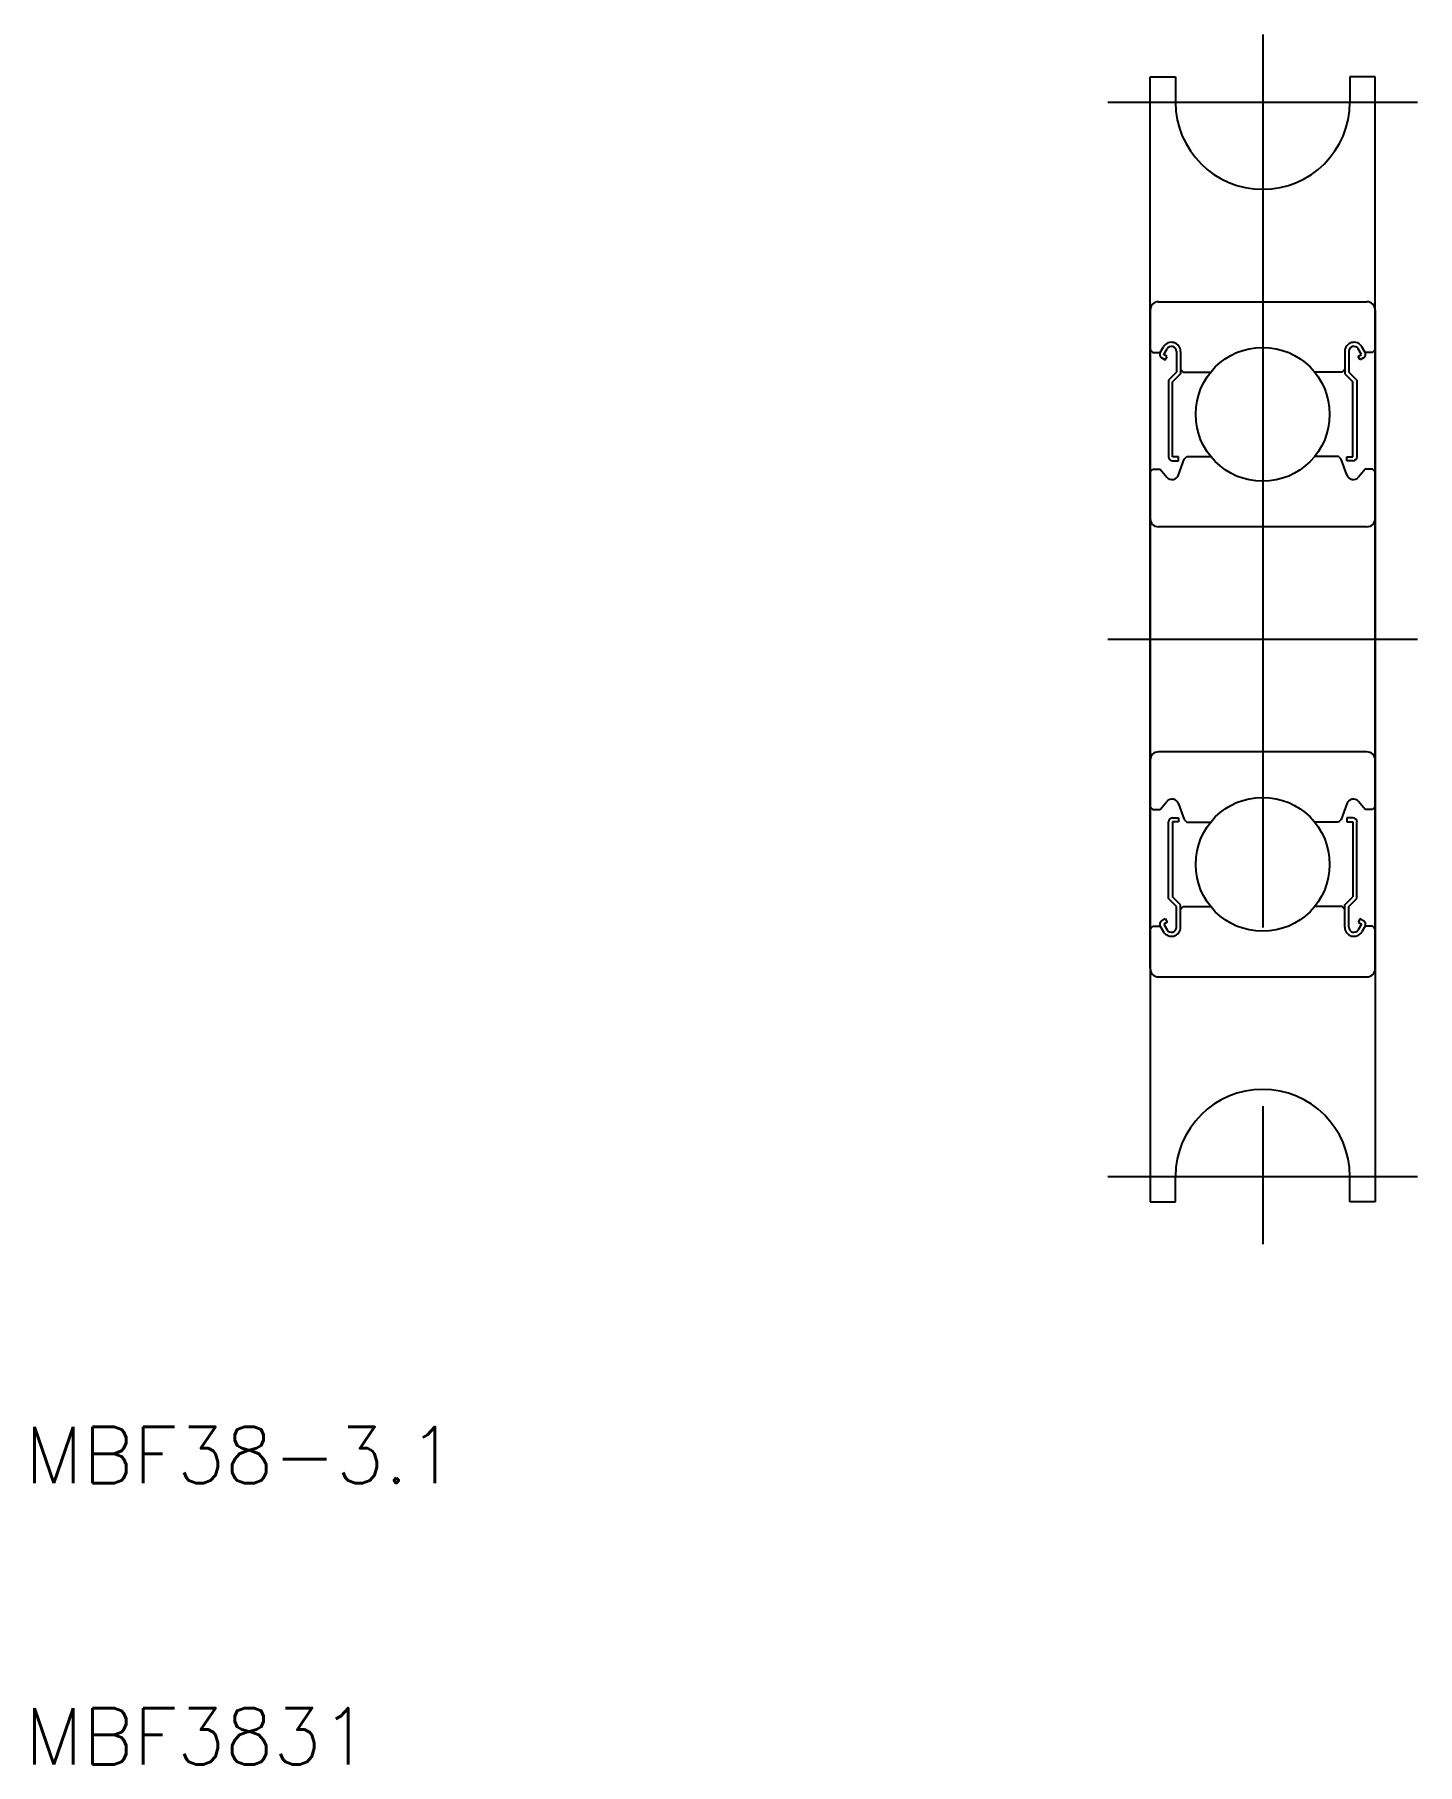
# Model space of a CAD drawing. Extents: x 10.3 to 59.5, y 10 to 71.5.
import ezdxf

# ---------------------------------------------------------------- set-up
doc = ezdxf.new("R2010")
doc.units = 0
doc.linetypes.add('CENTER', pattern=[50.8, 31.75, -6.35, 6.35, -6.35])
doc.layers.get('0').update_dxf_attribs({"linetype": 'CONTINUOUS'})
doc.layers.add('CENTER', color=1, linetype='CENTER')
doc.styles.get("Standard").update_dxf_attribs({"font": 'txt.shx'})

msp = doc.modelspace()

# ---------------------------------------------------------------- linework, layer by layer
at = {"color": 7, "linetype": 'CONTINUOUS'}
for p, q in [((50, 50), (50, 70)), ((50, 70), (50.9, 70)), ((50.9, 70), (50.9, 69.1)), ((57.1, 70), (57.1, 69.1)), ((58, 70), (57.1, 70)), ((58, 50), (58, 70)), ((50, 61.7), (50, 50)), ((50.3, 62), (57.7, 62)), ((58, 61.7), (58, 50)), ((50, 60.3), (50.1, 60.2)), ((50.36, 60.2), (50.477, 60.398)), ((50.484, 60.128), (50.602, 60.326)), ((57.516, 60.128), (57.398, 60.326)), ((57.64, 60.2), (57.523, 60.398)), ((58, 60.3), (57.9, 60.2)), ((50.1, 60.2), (50.36, 60.2)), ((50.412, 60.003), (50.537, 59.931)), ((50.609, 60.056), (50.484, 60.128)), ((50.537, 59.931), (50.609, 60.056)), ((50.935, 60.237), (50.935, 59.5)), ((51.079, 60.237), (51.079, 59.44)), ((56.921, 60.237), (56.921, 59.44)), ((57.065, 60.237), (57.065, 59.5)), ((57.391, 60.056), (57.516, 60.128)), ((57.463, 59.931), (57.391, 60.056)), ((57.588, 60.003), (57.463, 59.931)), ((57.9, 60.2), (57.64, 60.2)), ((50.935, 59.5), (50.648, 59.212)), ((50.648, 59.212), (50.648, 56.494)), ((51.079, 59.44), (50.791, 59.153)), ((50.791, 56.494), (50.791, 59.153)), ((51.079, 59.6), (51.179, 59.5)), ((51.179, 59.5), (52.151, 59.5)), ((56.821, 59.5), (55.849, 59.5)), ((56.921, 59.6), (56.821, 59.5)), ((56.921, 59.44), (57.209, 59.153)), ((57.065, 59.5), (57.352, 59.212)), ((57.209, 56.494), (57.209, 59.153)), ((57.352, 59.212), (57.352, 56.494)), ((50, 55.95), (50.1, 56.05)), ((50.1, 56.05), (50.36, 56.05)), ((50.36, 56.05), (50.591, 55.767)), ((51.007, 56.494), (50.791, 56.494)), ((50.791, 56.35), (51.007, 56.35)), ((51.007, 56.35), (51.007, 56.494)), ((51.007, 55.852), (51.209, 56.406)), ((51.209, 56.406), (51.309, 56.5)), ((51.309, 56.5), (52.151, 56.5)), ((56.691, 56.5), (55.849, 56.5)), ((56.791, 56.406), (56.691, 56.5)), ((56.993, 55.852), (56.791, 56.406)), ((56.993, 56.494), (57.209, 56.494)), ((56.993, 56.35), (56.993, 56.494)), ((57.209, 56.35), (56.993, 56.35)), ((57.64, 56.05), (57.409, 55.767)), ((57.9, 56.05), (57.64, 56.05)), ((58, 55.95), (57.9, 56.05)), ((57.7, 54), (50.3, 54)), ((50, 50), (50, 30)), ((50, 38.3), (50, 50)), ((58, 50), (58, 30)), ((58, 38.3), (58, 50)), ((57.7, 46), (50.3, 46)), ((50, 44.05), (50.1, 43.95)), ((50.1, 43.95), (50.36, 43.95)), ((50.36, 43.95), (50.591, 44.233)), ((51.007, 44.148), (51.209, 43.594)), ((56.993, 44.148), (56.791, 43.594)), ((57.64, 43.95), (57.409, 44.233)), ((57.9, 43.95), (57.64, 43.95)), ((58, 44.05), (57.9, 43.95)), ((58, 44.15), (58, 44.15)), ((50.648, 40.788), (50.648, 43.506)), ((50.791, 43.65), (51.007, 43.65)), ((51.007, 43.506), (50.791, 43.506)), ((50.791, 43.506), (50.791, 40.847)), ((51.007, 43.65), (51.007, 43.506)), ((51.209, 43.594), (51.309, 43.5)), ((51.309, 43.5), (52.151, 43.5)), ((56.691, 43.5), (55.849, 43.5)), ((56.791, 43.594), (56.691, 43.5)), ((57.209, 43.65), (56.993, 43.65)), ((56.993, 43.65), (56.993, 43.506)), ((56.993, 43.506), (57.209, 43.506)), ((57.209, 43.506), (57.209, 40.847)), ((57.352, 40.788), (57.352, 43.506)), ((58, 41.225), (58, 41.225)), ((50.935, 40.5), (50.648, 40.788)), ((51.079, 40.56), (50.791, 40.847)), ((56.921, 40.56), (57.209, 40.847)), ((57.065, 40.5), (57.352, 40.788)), ((50.412, 39.997), (50.537, 40.069)), ((50.537, 40.069), (50.609, 39.944)), ((50.935, 39.763), (50.935, 40.5)), ((51.079, 39.763), (51.079, 40.56)), ((51.079, 40.4), (51.179, 40.5)), ((51.179, 40.5), (52.151, 40.5)), ((56.821, 40.5), (55.849, 40.5)), ((56.921, 40.4), (56.821, 40.5)), ((56.921, 39.763), (56.921, 40.56)), ((57.065, 39.763), (57.065, 40.5)), ((57.463, 40.069), (57.391, 39.944)), ((57.588, 39.997), (57.463, 40.069)), ((50, 39.7), (50.1, 39.8)), ((50.1, 39.8), (50.36, 39.8)), ((50.36, 39.8), (50.477, 39.602)), ((50.609, 39.944), (50.484, 39.872)), ((50.484, 39.872), (50.602, 39.674)), ((57.391, 39.944), (57.516, 39.872)), ((57.516, 39.872), (57.398, 39.674)), ((57.64, 39.8), (57.523, 39.602)), ((57.9, 39.8), (57.64, 39.8)), ((58, 39.7), (57.9, 39.8)), ((50.3, 38), (57.7, 38)), ((50.9, 30), (50.9, 30.9)), ((57.1, 30), (57.1, 30.9)), ((50, 30), (50.9, 30)), ((58, 30), (57.1, 30))]:
    msp.add_line(p, q, dxfattribs=at)
for centre in [(54, 58), (54, 42)]:
    msp.add_circle(centre, 2.381, dxfattribs=at)
for centre, radius, start, end in [((54, 69.1), 3.1, 180, 0), ((50.3, 61.7), 0.3, 90, 180), ((57.7, 61.7), 0.3, 0, 90), ((50.757, 60.237), 0.323, 0, 150.00136), ((50.757, 60.237), 0.179, 0, 150.00262), ((57.243, 60.237), 0.323, 29.99864, 180), ((57.243, 60.237), 0.179, 29.99738, 180), ((50.484, 60.128), 0.144, 149.98876, 240.00428), ((57.516, 60.128), 0.144, 299.99572, 30.01124), ((50.791, 56.494), 0.144, 180.00005, 270.00003), ((57.209, 56.494), 0.144, 269.99997, 359.99995), ((50.776, 55.922), 0.241, 220.00189, 343.15248), ((57.224, 55.922), 0.241, 196.84752, 319.99811), ((50.3, 54.3), 0.3, 180, 270), ((57.7, 54.3), 0.3, 270, 0), ((50.3, 45.7), 0.3, 90, 180), ((57.7, 45.7), 0.3, 0, 90), ((50.776, 44.078), 0.241, 16.84752, 139.99811), ((57.224, 44.078), 0.241, 40.00189, 163.15248), ((50.791, 43.506), 0.144, 89.99997, 179.99995), ((57.209, 43.506), 0.144, 0.00005, 90.00003), ((50.484, 39.872), 0.144, 119.99572, 210.01124), ((57.516, 39.872), 0.144, 329.98876, 60.00428), ((50.757, 39.763), 0.323, 209.99864, 0), ((50.757, 39.763), 0.179, 209.99738, 0), ((57.243, 39.763), 0.323, 180, 330.00136), ((57.243, 39.763), 0.179, 180, 330.00262), ((50.3, 38.3), 0.3, 180, 270), ((57.7, 38.3), 0.3, 270, 0), ((54, 30.9), 3.1, 0, 180)]:
    msp.add_arc(centre, radius, start, end, dxfattribs=at)
at = {"layer": 'CENTER', "color": 1, "linetype": 'CENTER'}
for p, q in [((54, 71.5), (54, 28.5)), ((48.5, 69.1), (59.5, 69.1)), ((48.5, 50), (59.5, 50)), ((48.5, 30.9), (59.5, 30.9))]:
    msp.add_line(p, q, dxfattribs=at)

# ---------------------------------------------------------------- texts
at = {"color": 7, "linetype": 'CONTINUOUS'}
for s, p in [('MBF38-3.1', (10, 20)), ('MBF3831', (10, 10))]:
    msp.add_text(s, height=2, dxfattribs=at).set_placement(p)

doc.saveas('drawing.dxf')
